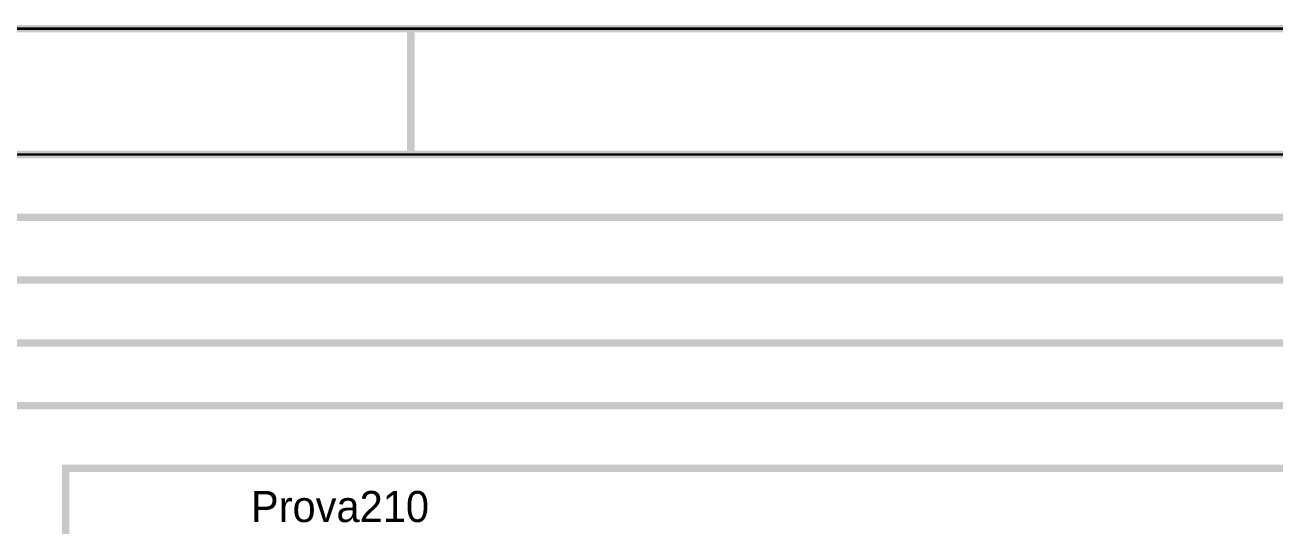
# Model space of a CAD drawing. Header units: inches. Extents: x 0 to 11.5, y 0 to 7.6.
# Drawn here: x 5.136 to 7.126, y 6.81 to 7.606 of the extents above; entities that cross this region are included whole.
import ezdxf

# ---------------------------------------------------------------- set-up
doc = ezdxf.new("R2010")
doc.units = ezdxf.units.IN
doc.header["$MEASUREMENT"] = 0
doc.layers.add('Sheet', color=255, linetype='Continuous')

msp = doc.modelspace()

# ---------------------------------------------------------------- linework, layer by layer
at = {"layer": 'Sheet'}
for points in [[(0.0031, 7.6, 0.0118, 0.0118, 0), (11.4973, 7.6, 0.0118, 0.0118, 0), (11.4973, 0, 0.0118, 0.0118, 0), (0.0031, 0, 0.0118, 0.0118, 0), (0.0031, 7.6, 0.0118, 0.0118, 0)], [(0.0031, 7.6, 0.0039, 0.0039, 0), (0.0031, 0, 0.0039, 0.0039, 0), (11.4973, 0, 0.0039, 0.0039, 0), (11.4973, 7.6, 0.0039, 0.0039, 0), (0.0031, 7.6, 0.0039, 0.0039, 0), (0.0031, 7.6, 0.0039, 0.0039, 0)], [(0.2033, 7.3997, 0.0118, 0.0118, 0), (11.2971, 7.3997, 0.0118, 0.0118, 0), (11.2971, 0.1999, 0.0118, 0.0118, 0), (0.2033, 0.1999, 0.0118, 0.0118, 0), (0.2033, 7.3997, 0.0118, 0.0118, 0)], [(0.2033, 7.3997, 0.0039, 0.0039, 0), (0.2033, 0.1999, 0.0039, 0.0039, 0), (11.2971, 0.1999, 0.0039, 0.0039, 0), (11.2971, 7.3997, 0.0039, 0.0039, 0), (0.2033, 7.3997, 0.0039, 0.0039, 0), (0.2033, 7.3997, 0.0039, 0.0039, 0)]]:
    msp.add_lwpolyline(points, format="xyseb", close=True, dxfattribs=at)
for points in [[(5.75, 7.6, 0.0118, 0.0118, 0), (5.75, 7.3997, 0.0118, 0.0118, 0)], [(1.1029, 4.2998, 0.0118, 0.0118, 0), (0.4031, 4.2998, 0.0118, 0.0118, 0), (0.4031, 7.2997, 0.0118, 0.0118, 0), (10.2977, 7.2997, 0.0118, 0.0118, 0), (10.2977, 4.0999, 0.0118, 0.0118, 0), (10.4975, 4.0999, 0.0118, 0.0118, 0)], [(9.498, 4.0999, 0.0118, 0.0118, 0), (9.2982, 4.0999, 0.0118, 0.0118, 0), (9.2982, 7.1997, 0.0118, 0.0118, 0), (0.503, 7.1997, 0.0118, 0.0118, 0), (0.503, 4.6996, 0.0118, 0.0118, 0), (1.1029, 4.6996, 0.0118, 0.0118, 0)], [(8.4986, 4.0999, 0.0118, 0.0118, 0), (8.2988, 4.0999, 0.0118, 0.0118, 0), (8.2988, 7.0998, 0.0118, 0.0118, 0), (0.6029, 7.0998, 0.0118, 0.0118, 0), (0.6029, 4.1998, 0.0118, 0.0118, 0), (1.1029, 4.1998, 0.0118, 0.0118, 0)], [(7.3992, 4.0999, 0.0118, 0.0118, 0), (7.1994, 4.0999, 0.0118, 0.0118, 0), (7.1994, 6.9998, 0.0118, 0.0118, 0), (0.7028, 6.9998, 0.0118, 0.0118, 0), (0.7028, 4.8, 0.0118, 0.0118, 0), (1.1029, 4.8, 0.0118, 0.0118, 0)], [(8.4986, 4.3997, 0.0118, 0.0118, 0), (8.3987, 4.3997, 0.0118, 0.0118, 0), (8.3987, 6.8999, 0.0118, 0.0118, 0), (5.2005, 6.8999, 0.0118, 0.0118, 0), (5.2005, 6.4996, 0.0118, 0.0118, 0)]]:
    msp.add_lwpolyline(points, format="xyseb", dxfattribs=at)

# ---------------------------------------------------------------- texts
msp.add_text('Prova210', height=0.04953, dxfattribs=at).set_placement((5.4954, 6.8145))

doc.saveas('drawing.dxf')
